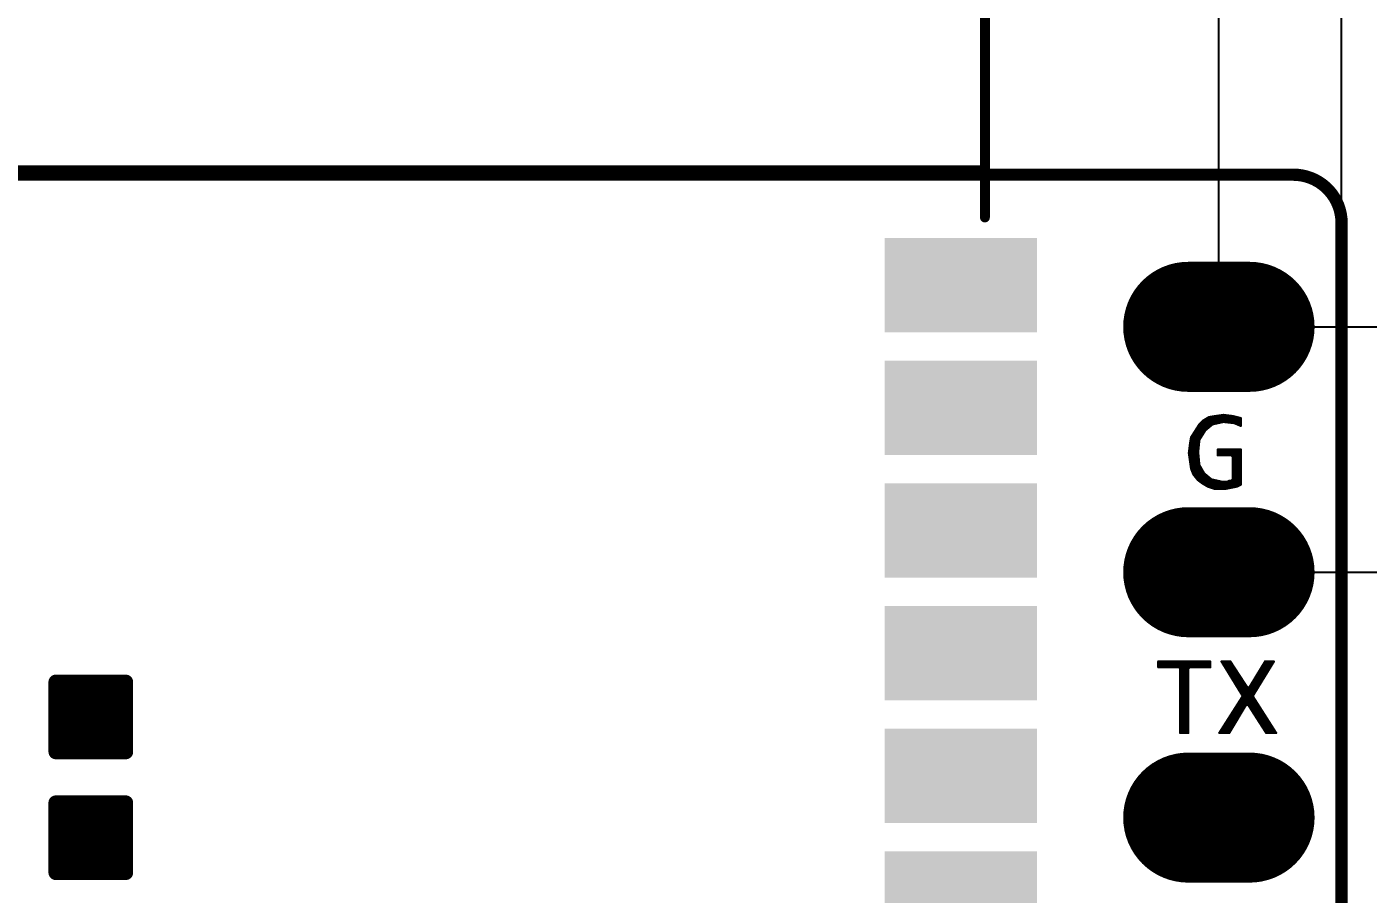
# Model space of a CAD drawing. Extents: x 17.8 to 58.4, y 21 to 93.6.
# Drawn here: x 37.19 to 51.08, y 69.75 to 78.73 of the extents above; entities that cross this region are included whole.
import ezdxf

# ---------------------------------------------------------------- set-up
doc = ezdxf.new("R2010")
doc.units = 0
doc.header["$MEASUREMENT"] = 0
doc.layers.get('0').update_dxf_attribs({"linetype": 'CONTINUOUS'})
doc.layers.get('Defpoints').update_dxf_attribs({"linetype": 'CONTINUOUS'})
doc.layers.add('SILKTOP_PHO', color=251, linetype='CONTINUOUS')
doc.styles.get("Standard").update_dxf_attribs({"font": 'arial.ttf'})
doc.dimstyles.get("Standard").update_dxf_attribs({"dimtxt": 1.5, "dimasz": 1.5, "dimexe": 0.18, "dimexo": 0, "dimgap": 0.5, "dimtad": 0, "dimtih": 1, "dimtoh": 1, "dimzin": 0, "dimdsep": 46, "dimtxsty": 'Standard', "dimcen": 0.09, "dimadec": 0, "dimazin": 0, "dimtfac": 1, "dimtofl": 0, "dimtmove": 2, "dimatfit": 3, "dimfxl": 1, "dimtolj": 1, "dimtzin": 0, "dimarcsym": 0})

# ---------------------------------------------------------------- blocks, each defined once
blk = doc.blocks.new('ROUND_1')
at = {"const_width": 0.0127}
blk.add_lwpolyline([(-0.00635, 0, 1), (0.00635, 0, 1)], format="xyb", close=True, dxfattribs=at)
blk = doc.blocks.new('ROUND_32')
at = {"const_width": 0.0635}
blk.add_lwpolyline([(-0.03175, 0, 1), (0.03175, 0, 1)], format="xyb", close=True, dxfattribs=at)
blk = doc.blocks.new('ROUND_33')
at = {"const_width": 0.0508}
blk.add_lwpolyline([(-0.0254, 0, 1), (0.0254, 0, 1)], format="xyb", close=True, dxfattribs=at)
blk = doc.blocks.new('RECTANGLE_22')
blk.add_solid([(0.788162, 0.48806), (0.788162, -0.48806), (-0.788162, 0.48806), (-0.788162, -0.48806)])
blk = doc.blocks.new('OBLONG_245')
at = {"const_width": 1.3462}
blk.add_lwpolyline([(0.3175, 0), (-0.3175, 0)], dxfattribs=at)
at = {"const_width": 0.6731}
for points in [[(-0.65405, 0, 1), (0.01905, 0, 1)], [(-0.01905, 0, 1), (0.65405, 0, 1)]]:
    blk.add_lwpolyline(points, format="xyb", close=True, dxfattribs=at)
blk = doc.blocks.new('ROUND_31')
at = {"const_width": 0.0762}
blk.add_lwpolyline([(-0.0381, 0, 1), (0.0381, 0, 1)], format="xyb", close=True, dxfattribs=at)
blk = doc.blocks.new('*D65')
at = {"color": 0, "linetype": 'Continuous', "lineweight": -2}
for p, q in [((49.53, 75.625), (49.53, 81.434)), ((50.8, 76.668), (50.8, 81.434)), ((48.03, 81.254), (46.53, 81.254)), ((52.3, 81.254), (53.8, 81.254))]:
    blk.add_line(p, q, dxfattribs=at)
at = {"color": 0, "linetype": 'Continuous'}
for points in [[(48.03, 81.504), (48.03, 81.004), (49.53, 81.254)], [(52.3, 81.504), (52.3, 81.004), (50.8, 81.254)]]:
    blk.add_solid(points, dxfattribs=at)
at = {"layer": 'Defpoints', "color": 0, "linetype": 'Continuous'}
for p in [(50.8, 81.254), (50.8, 76.668), (49.53, 75.625)]:
    blk.add_point(p, dxfattribs=at)
at = {"color": 0, "linetype": 'Continuous', "insert": (56.366, 81.355), "char_height": 1.5, "attachment_point": 5}
blk.add_mtext('\\A1;1.27', dxfattribs=at)
blk = doc.blocks.new('*D66')
at = {"color": 0, "linetype": 'Continuous', "lineweight": -2}
for p, q in [((26.67, 75.737), (26.67, 88.502)), ((49.53, 75.625), (49.53, 88.502)), ((28.17, 88.322), (35.057, 88.322)), ((48.03, 88.322), (41.143, 88.322))]:
    blk.add_line(p, q, dxfattribs=at)
at = {"color": 0, "linetype": 'Continuous'}
for points in [[(28.17, 88.572), (28.17, 88.072), (26.67, 88.322)], [(48.03, 88.572), (48.03, 88.072), (49.53, 88.322)]]:
    blk.add_solid(points, dxfattribs=at)
at = {"layer": 'Defpoints', "color": 0, "linetype": 'Continuous'}
for p in [(26.67, 88.322), (26.67, 75.737), (49.53, 75.625)]:
    blk.add_point(p, dxfattribs=at)
at = {"color": 0, "linetype": 'Continuous', "insert": (38.1, 88.322), "char_height": 1.5, "attachment_point": 5}
blk.add_mtext('\\A1;22.86', dxfattribs=at)
blk = doc.blocks.new('*D69')
at = {"color": 0, "linetype": 'Continuous', "lineweight": -2}
for p, q in [((38.108, 83.547), (25.183, 83.547)), ((25.363, 78.7), (25.363, 82.047)), ((25.932, 77.2), (25.183, 77.2))]:
    blk.add_line(p, q, dxfattribs=at)
at = {"color": 0, "linetype": 'Continuous'}
for points in [[(25.113, 82.047), (25.613, 82.047), (25.363, 83.547)], [(25.113, 78.7), (25.613, 78.7), (25.363, 77.2)]]:
    blk.add_solid(points, dxfattribs=at)
at = {"layer": 'Defpoints', "color": 0, "linetype": 'Continuous'}
for p in [(25.363, 83.547), (38.108, 83.547), (25.932, 77.2)]:
    blk.add_point(p, dxfattribs=at)
at = {"color": 0, "linetype": 'Continuous', "insert": (22.653, 80.373), "char_height": 1.5, "attachment_point": 5}
blk.add_mtext('\\A1;6.35', dxfattribs=at)
blk = doc.blocks.new('*D70')
at = {"color": 0, "linetype": 'Continuous', "lineweight": -2}
for p, q in [((55.055, 77.125), (55.055, 78.625)), ((49.511, 75.625), (55.235, 75.625)), ((49.549, 73.085), (55.235, 73.085)), ((55.055, 71.585), (55.055, 70.085))]:
    blk.add_line(p, q, dxfattribs=at)
at = {"color": 0, "linetype": 'Continuous'}
for points in [[(54.805, 77.125), (55.305, 77.125), (55.055, 75.625)], [(54.805, 71.585), (55.305, 71.585), (55.055, 73.085)]]:
    blk.add_solid(points, dxfattribs=at)
at = {"layer": 'Defpoints', "color": 0, "linetype": 'Continuous'}
for p in [(49.511, 75.625), (49.549, 73.085), (55.055, 73.085)]:
    blk.add_point(p, dxfattribs=at)
at = {"color": 0, "linetype": 'Continuous', "insert": (55.055, 74.355), "char_height": 1.5, "attachment_point": 5}
blk.add_mtext('\\A1;2.54', dxfattribs=at)

msp = doc.modelspace()

# ---------------------------------------------------------------- linework, layer by layer
for points, const_width in [([(50.299874, 77.199998), (25.900126, 77.199998)], 0.127), ([(50.8, 25.900126), (50.8, 76.700126)], 0.127), ([(38.21557, 71.948802), (37.49167, 71.948802)], 0.1524), ([(37.49167, 71.948802), (37.49167, 71.225156)], 0.1524), ([(37.5666, 71.225156), (37.5666, 71.948802)], 0.1524), ([(37.6428, 71.225156), (37.6428, 71.948802)], 0.1524), ([(37.719, 71.225156), (37.719, 71.948802)], 0.1524), ([(37.7952, 71.225156), (37.7952, 71.948802)], 0.1524), ([(37.8714, 71.225156), (37.8714, 71.948802)], 0.1524), ([(37.9476, 71.225156), (37.9476, 71.948802)], 0.1524), ([(38.0238, 71.225156), (38.0238, 71.948802)], 0.1524), ([(38.1, 71.225156), (38.1, 71.948802)], 0.1524), ([(38.1762, 71.225156), (38.1762, 71.948802)], 0.1524), ([(38.21557, 71.225156), (38.21557, 71.948802)], 0.1524), ([(37.49167, 71.225156), (38.21557, 71.225156)], 0.1524), ([(38.21557, 70.698868), (37.49167, 70.698868)], 0.1524), ([(37.49167, 70.698868), (37.49167, 69.974968)], 0.1524), ([(37.5666, 69.974968), (37.5666, 70.698868)], 0.1524), ([(37.6428, 69.974968), (37.6428, 70.698868)], 0.1524), ([(37.719, 69.974968), (37.719, 70.698868)], 0.1524), ([(37.7952, 69.974968), (37.7952, 70.698868)], 0.1524), ([(37.8714, 69.974968), (37.8714, 70.698868)], 0.1524), ([(37.9476, 69.974968), (37.9476, 70.698868)], 0.1524), ([(38.0238, 69.974968), (38.0238, 70.698868)], 0.1524), ([(38.1, 69.974968), (38.1, 70.698868)], 0.1524), ([(38.1762, 69.974968), (38.1762, 70.698868)], 0.1524), ([(38.21557, 69.974968), (38.21557, 70.698868)], 0.1524), ([(37.49167, 69.974968), (38.21557, 69.974968)], 0.1524)]:
    msp.add_lwpolyline(points, dxfattribs=dict(const_width=const_width))
at = {"const_width": 0.127}
msp.add_lwpolyline([(50.8, 76.700126, 0.4142147), (50.299874, 77.199998)], format="xyb", dxfattribs=at)
at = {"layer": 'SILKTOP_PHO'}
for points, const_width in [([(47.108364, 83.54695), (47.108364, 76.757022)], 0.1016), ([(50.299874, 77.199998), (25.900126, 77.199998)], 0.127), ([(29.1084, 77.246988), (47.108364, 77.246988)], 0.1016), ([(50.8, 25.900126), (50.8, 76.700126)], 0.127), ([(49.426876, 74.688954), (49.370488, 74.655172)], 0.0254), ([(49.495964, 74.700384), (49.426876, 74.688954)], 0.0254), ([(49.4284, 74.587354), (49.4284, 74.689208)], 0.0254), ([(49.4538, 74.608436), (49.4538, 74.693272)], 0.0254), ([(49.4792, 74.620628), (49.4792, 74.69759)], 0.0254), ([(49.577752, 74.712068), (49.495964, 74.700384)], 0.0254), ([(49.5046, 74.626216), (49.5046, 74.701654)], 0.0254), ([(49.53, 74.631804), (49.53, 74.70521)], 0.0254), ([(49.5554, 74.637392), (49.5554, 74.70902)], 0.0254), ([(49.670716, 74.700384), (49.577752, 74.712068)], 0.0254), ([(49.5808, 74.64171), (49.5808, 74.711814)], 0.0254), ([(49.6062, 74.638916), (49.6062, 74.708512)], 0.0254), ([(49.6316, 74.636122), (49.6316, 74.705464)], 0.0254), ([(49.657, 74.633328), (49.657, 74.702162)], 0.0254), ([(49.75606, 74.679048), (49.670716, 74.700384)], 0.0254), ([(49.6824, 74.630534), (49.6824, 74.69759)], 0.0254), ([(49.7078, 74.621644), (49.7078, 74.69124)], 0.0254), ([(49.7332, 74.610722), (49.7332, 74.68489)], 0.0254), ([(49.325022, 74.609452), (49.243488, 74.481436)], 0.0254), ([(49.3014, 74.054716), (49.3014, 74.572622)], 0.0254), ([(49.370488, 74.655172), (49.325022, 74.609452)], 0.0254), ([(49.3268, 74.454512), (49.3268, 74.611484)], 0.0254), ([(49.32807, 74.457052), (49.38776, 74.552556)], 0.0254), ([(49.3522, 74.49566), (49.3522, 74.636884)], 0.0254), ([(49.3776, 74.5363), (49.3776, 74.659236)], 0.0254), ([(49.38776, 74.552556), (49.3903, 74.555604)], 0.0254), ([(49.3903, 74.555604), (49.461928, 74.615294)], 0.0254), ([(49.403, 74.566018), (49.403, 74.674476)], 0.0254), ([(49.461928, 74.615294), (49.467516, 74.617834)], 0.0254), ([(49.467516, 74.617834), (49.574958, 74.64171)], 0.0254), ([(49.574958, 74.64171), (49.579022, 74.641964)], 0.0254), ([(49.579022, 74.641964), (49.686464, 74.630026)], 0.0254), ([(49.686464, 74.630026), (49.69002, 74.62901)], 0.0254), ([(49.69002, 74.62901), (49.75606, 74.600816)], 0.0254), ([(49.75606, 74.600816), (49.75606, 74.679048)], 0.0254), ([(49.232058, 74.412602), (49.220374, 74.31913)], 0.0254), ([(49.243488, 74.481436), (49.232058, 74.412602)], 0.0254), ([(49.2506, 74.137774), (49.2506, 74.492612)], 0.0254), ([(49.276, 74.086466), (49.276, 74.532744)], 0.0254), ([(49.314354, 74.332084), (49.326292, 74.451464)], 0.0254), ([(49.326292, 74.451464), (49.32807, 74.457052)], 0.0254), ([(49.220374, 74.31913), (49.243742, 74.155046)], 0.0254), ([(49.2252, 74.284586), (49.2252, 74.3585)], 0.0254), ([(49.3141, 74.330814), (49.314354, 74.332084)], 0.0254), ([(49.3141, 74.329798), (49.3141, 74.330814)], 0.0254), ([(49.326038, 74.19848), (49.3141, 74.329798)], 0.0254), ([(49.75606, 74.353928), (49.51857, 74.353928)], 0.0254), ([(49.51857, 74.353928), (49.51857, 74.295762)], 0.0254), ([(49.51857, 74.295762), (49.661318, 74.295762)], 0.0254), ([(49.53, 74.295762), (49.53, 74.353928)], 0.0254), ([(49.5554, 74.295762), (49.5554, 74.353928)], 0.0254), ([(49.5808, 74.295762), (49.5808, 74.353928)], 0.0254), ([(49.6062, 74.295762), (49.6062, 74.353928)], 0.0254), ([(49.6316, 74.295762), (49.6316, 74.353928)], 0.0254), ([(49.657, 74.295762), (49.657, 74.353928)], 0.0254), ([(49.661318, 74.295762), (49.674018, 74.283062)], 0.0254), ([(49.674018, 74.283062), (49.674018, 74.044302)], 0.0254), ([(49.6824, 73.96607), (49.6824, 74.353928)], 0.0254), ([(49.7078, 73.97115), (49.7078, 74.353928)], 0.0254), ([(49.7332, 73.981056), (49.7332, 74.353928)], 0.0254), ([(49.75606, 73.992486), (49.75606, 74.353928)], 0.0254), ([(49.243742, 74.155046), (49.266348, 74.098658)], 0.0254), ([(49.327816, 74.193146), (49.326038, 74.19848)], 0.0254), ([(49.3268, 74.030332), (49.3268, 74.195432)], 0.0254), ([(49.375568, 74.10958), (49.327816, 74.193146)], 0.0254), ([(49.3522, 74.011282), (49.3522, 74.150474)], 0.0254), ([(49.266348, 74.098658), (49.311814, 74.041508)], 0.0254), ([(49.311814, 74.041508), (49.357788, 74.007218)], 0.0254), ([(49.357788, 74.007218), (49.4157, 73.97242)], 0.0254), ([(49.378362, 74.106278), (49.375568, 74.10958)], 0.0254), ([(49.3776, 73.99528), (49.3776, 74.10704)], 0.0254), ([(49.44999, 74.046588), (49.378362, 74.106278)], 0.0254), ([(49.403, 73.98004), (49.403, 74.085704)], 0.0254), ([(49.4284, 73.968102), (49.4284, 74.064622)], 0.0254), ([(49.455578, 74.043794), (49.44999, 74.046588)], 0.0254), ([(49.4538, 73.95972), (49.4538, 74.044302)], 0.0254), ([(49.56302, 74.019918), (49.455578, 74.043794)], 0.0254), ([(49.4792, 73.951084), (49.4792, 74.038714)], 0.0254), ([(49.5046, 73.94956), (49.5046, 74.032872)], 0.0254), ([(49.53, 73.94956), (49.53, 74.027284)], 0.0254), ([(49.5554, 73.94956), (49.5554, 74.021696)], 0.0254), ([(49.56556, 74.019664), (49.56302, 74.019918)], 0.0254), ([(49.613312, 74.019664), (49.56556, 74.019664)], 0.0254), ([(49.5808, 73.94956), (49.5808, 74.019664)], 0.0254), ([(49.6062, 73.95083), (49.6062, 74.019664)], 0.0254), ([(49.619154, 74.020934), (49.613312, 74.019664)], 0.0254), ([(49.640236, 74.031602), (49.619154, 74.020934)], 0.0254), ([(49.6316, 73.95591), (49.6316, 74.027284)], 0.0254), ([(49.661318, 74.031602), (49.640236, 74.031602)], 0.0254), ([(49.657, 73.96099), (49.657, 74.031602)], 0.0254), ([(49.674018, 74.044302), (49.661318, 74.031602)], 0.0254), ([(49.71669, 73.972928), (49.75606, 73.992486)], 0.0254), ([(49.4157, 73.97242), (49.484026, 73.94956)], 0.0254), ([(49.484026, 73.94956), (49.600358, 73.94956)], 0.0254), ([(49.600358, 73.94956), (49.71669, 73.972928)], 0.0254), ([(49.439576, 72.160384), (48.903636, 72.160384)], 0.0254), ([(48.903636, 72.160384), (48.903636, 72.101964)], 0.0254), ([(48.903636, 72.101964), (49.118012, 72.101964)], 0.0254), ([(48.9204, 72.101964), (48.9204, 72.160384)], 0.0254), ([(48.9458, 72.101964), (48.9458, 72.160384)], 0.0254), ([(48.9712, 72.101964), (48.9712, 72.160384)], 0.0254), ([(48.9966, 72.101964), (48.9966, 72.160384)], 0.0254), ([(49.022, 72.101964), (49.022, 72.160384)], 0.0254), ([(49.0474, 72.101964), (49.0474, 72.160384)], 0.0254), ([(49.0728, 72.101964), (49.0728, 72.160384)], 0.0254), ([(49.0982, 72.101964), (49.0982, 72.160384)], 0.0254), ([(49.118012, 72.101964), (49.130712, 72.089264)], 0.0254), ([(49.1236, 72.100694), (49.1236, 72.160384)], 0.0254), ([(49.130712, 72.089264), (49.130712, 71.421498)], 0.0254), ([(49.149, 71.421498), (49.149, 72.160384)], 0.0254), ([(49.1744, 71.421498), (49.1744, 72.160384)], 0.0254), ([(49.1998, 71.421498), (49.1998, 72.160384)], 0.0254), ([(49.212754, 72.089264), (49.225454, 72.101964)], 0.0254), ([(49.212754, 71.421498), (49.212754, 72.089264)], 0.0254), ([(49.2252, 72.101964), (49.2252, 72.160384)], 0.0254), ([(49.225454, 72.101964), (49.439576, 72.101964)], 0.0254), ([(49.2506, 72.101964), (49.2506, 72.160384)], 0.0254), ([(49.276, 72.101964), (49.276, 72.160384)], 0.0254), ([(49.3014, 72.101964), (49.3014, 72.160384)], 0.0254), ([(49.3268, 72.101964), (49.3268, 72.160384)], 0.0254), ([(49.3522, 72.101964), (49.3522, 72.160384)], 0.0254), ([(49.3776, 72.101964), (49.3776, 72.160384)], 0.0254), ([(49.403, 72.101964), (49.403, 72.160384)], 0.0254), ([(49.4284, 72.101964), (49.4284, 72.160384)], 0.0254), ([(49.439576, 72.101964), (49.439576, 72.160384)], 0.0254), ([(49.648364, 72.160384), (49.558448, 72.160384)], 0.0254), ([(49.558448, 72.160384), (49.773586, 71.809356)], 0.0254), ([(49.5808, 72.123808), (49.5808, 72.160384)], 0.0254), ([(49.6062, 72.082406), (49.6062, 72.160384)], 0.0254), ([(49.6316, 72.041004), (49.6316, 72.160384)], 0.0254), ([(49.823624, 71.891398), (49.648364, 72.160384)], 0.0254), ([(49.657, 71.999602), (49.657, 72.146922)], 0.0254), ([(49.6824, 71.9582), (49.6824, 72.10806)], 0.0254), ([(49.7078, 71.916798), (49.7078, 72.069198)], 0.0254), ([(50.008536, 72.160384), (49.845214, 71.891652)], 0.0254), ([(49.883314, 71.809356), (50.098198, 72.160384)], 0.0254), ([(49.9618, 71.937626), (49.9618, 72.083422)], 0.0254), ([(49.9872, 71.979028), (49.9872, 72.125078)], 0.0254), ([(50.098198, 72.160384), (50.008536, 72.160384)], 0.0254), ([(50.0126, 72.020684), (50.0126, 72.160384)], 0.0254), ([(50.038, 72.062086), (50.038, 72.160384)], 0.0254), ([(50.0634, 72.103488), (50.0634, 72.160384)], 0.0254), ([(50.0888, 72.14489), (50.0888, 72.160384)], 0.0254), ([(49.7332, 71.875142), (49.7332, 72.030082)], 0.0254), ([(49.7586, 71.83374), (49.7586, 71.99122)], 0.0254), ([(49.784, 71.668132), (49.784, 71.952358)], 0.0254), ([(49.8094, 71.710296), (49.8094, 71.913242)], 0.0254), ([(49.8602, 71.671688), (49.8602, 71.916544)], 0.0254), ([(49.8856, 71.81342), (49.8856, 71.9582)], 0.0254), ([(49.911, 71.854822), (49.911, 71.999856)], 0.0254), ([(49.9364, 71.896224), (49.9364, 72.041512)], 0.0254), ([(49.773332, 71.795894), (49.53508, 71.421498)], 0.0254), ([(49.7586, 71.625714), (49.7586, 71.77278)], 0.0254), ([(49.773586, 71.809356), (49.773332, 71.795894)], 0.0254), ([(49.845214, 71.891652), (49.823624, 71.891398)], 0.0254), ([(49.8348, 71.711566), (49.8348, 71.885556)], 0.0254), ([(49.883314, 71.795894), (49.883314, 71.809356)], 0.0254), ([(50.121566, 71.421498), (49.883314, 71.795894)], 0.0254), ([(49.8856, 71.632064), (49.8856, 71.792338)], 0.0254), ([(49.636172, 71.421498), (49.811432, 71.713852)], 0.0254), ([(49.6824, 71.498714), (49.6824, 71.652892)], 0.0254), ([(49.7078, 71.541132), (49.7078, 71.693024)], 0.0254), ([(49.7332, 71.583296), (49.7332, 71.732902)], 0.0254), ([(49.811432, 71.713852), (49.833022, 71.714106)], 0.0254), ([(49.833022, 71.714106), (50.020474, 71.421498)], 0.0254), ([(49.911, 71.59244), (49.911, 71.75246)], 0.0254), ([(49.9364, 71.552816), (49.9364, 71.712582)], 0.0254), ([(49.9618, 71.512938), (49.9618, 71.672704)], 0.0254), ([(49.9872, 71.473314), (49.9872, 71.632826)], 0.0254), ([(49.5808, 71.421498), (49.5808, 71.49338)], 0.0254), ([(49.6062, 71.421498), (49.6062, 71.533258)], 0.0254), ([(49.6316, 71.421498), (49.6316, 71.573136)], 0.0254), ([(49.657, 71.456296), (49.657, 71.613014)], 0.0254), ([(50.0126, 71.43369), (50.0126, 71.592948)], 0.0254), ([(50.038, 71.421498), (50.038, 71.552816)], 0.0254), ([(50.0634, 71.421498), (50.0634, 71.512938)], 0.0254), ([(49.130712, 71.421498), (49.212754, 71.421498)], 0.0254), ([(49.53508, 71.421498), (49.636172, 71.421498)], 0.0254), ([(49.5554, 71.421498), (49.5554, 71.453502)], 0.0254), ([(50.020474, 71.421498), (50.121566, 71.421498)], 0.0254), ([(50.0888, 71.421498), (50.0888, 71.47306)], 0.0254), ([(50.1142, 71.421498), (50.1142, 71.433182)], 0.0254)]:
    msp.add_lwpolyline(points, dxfattribs=dict(at, const_width=const_width))
at = {"layer": 'SILKTOP_PHO', "const_width": 0.127}
msp.add_lwpolyline([(50.8, 76.700126, 0.4142147), (50.299874, 77.199998)], format="xyb", dxfattribs=at)

# ---------------------------------------------------------------- block references
for name, p in [('ROUND_32', (50.299874, 77.199998)), ('ROUND_32', (50.299874, 77.199998)), ('ROUND_32', (50.8, 76.700126)), ('ROUND_32', (50.8, 76.700126)), ('RECTANGLE_22', (46.858428, 76.056998)), ('OBLONG_245', (49.53, 75.624944)), ('RECTANGLE_22', (46.858428, 74.786998)), ('RECTANGLE_22', (46.858428, 73.516998)), ('OBLONG_245', (49.53, 73.084944)), ('RECTANGLE_22', (46.858428, 72.246998)), ('ROUND_31', (37.49167, 71.948802)), ('ROUND_31', (37.5666, 71.948802)), ('ROUND_31', (37.6428, 71.948802)), ('ROUND_31', (37.719, 71.948802)), ('ROUND_31', (37.7952, 71.948802)), ('ROUND_31', (37.8714, 71.948802)), ('ROUND_31', (37.9476, 71.948802)), ('ROUND_31', (38.0238, 71.948802)), ('ROUND_31', (38.1, 71.948802)), ('ROUND_31', (38.1762, 71.948802)), ('ROUND_31', (38.21557, 71.948802)), ('ROUND_31', (38.21557, 71.948802)), ('RECTANGLE_22', (46.858428, 70.976998)), ('ROUND_31', (37.49167, 71.225156)), ('ROUND_31', (37.5666, 71.225156)), ('ROUND_31', (37.6428, 71.225156)), ('ROUND_31', (37.719, 71.225156)), ('ROUND_31', (37.7952, 71.225156)), ('ROUND_31', (37.8714, 71.225156)), ('ROUND_31', (37.9476, 71.225156)), ('ROUND_31', (38.0238, 71.225156)), ('ROUND_31', (38.1, 71.225156)), ('ROUND_31', (38.1762, 71.225156)), ('ROUND_31', (38.21557, 71.225156)), ('OBLONG_245', (49.53, 70.544944)), ('ROUND_31', (37.49167, 70.698868)), ('ROUND_31', (37.5666, 70.698868)), ('ROUND_31', (37.6428, 70.698868)), ('ROUND_31', (37.719, 70.698868)), ('ROUND_31', (37.7952, 70.698868)), ('ROUND_31', (37.8714, 70.698868)), ('ROUND_31', (37.9476, 70.698868)), ('ROUND_31', (38.0238, 70.698868)), ('ROUND_31', (38.1, 70.698868)), ('ROUND_31', (38.1762, 70.698868)), ('ROUND_31', (38.21557, 70.698868)), ('ROUND_31', (38.21557, 70.698868)), ('RECTANGLE_22', (46.858428, 69.706998)), ('ROUND_31', (37.49167, 69.974968)), ('ROUND_31', (37.5666, 69.974968)), ('ROUND_31', (37.6428, 69.974968)), ('ROUND_31', (37.719, 69.974968)), ('ROUND_31', (37.7952, 69.974968)), ('ROUND_31', (37.8714, 69.974968)), ('ROUND_31', (37.9476, 69.974968)), ('ROUND_31', (38.0238, 69.974968)), ('ROUND_31', (38.1, 69.974968)), ('ROUND_31', (38.1762, 69.974968)), ('ROUND_31', (38.21557, 69.974968))]:
    msp.add_blockref(name, p)
at = {"layer": 'SILKTOP_PHO'}
for name, p in [('ROUND_33', (47.108364, 77.246988)), ('ROUND_32', (50.299874, 77.199998)), ('ROUND_32', (50.299874, 77.199998)), ('ROUND_33', (47.108364, 76.757022)), ('ROUND_32', (50.8, 76.700126)), ('ROUND_32', (50.8, 76.700126)), ('ROUND_1', (49.426876, 74.688954)), ('ROUND_1', (49.4284, 74.689208)), ('ROUND_1', (49.4538, 74.693272)), ('ROUND_1', (49.4792, 74.69759)), ('ROUND_1', (49.495964, 74.700384)), ('ROUND_1', (49.5046, 74.701654)), ('ROUND_1', (49.53, 74.70521)), ('ROUND_1', (49.5554, 74.70902)), ('ROUND_1', (49.577752, 74.712068)), ('ROUND_1', (49.5808, 74.711814)), ('ROUND_1', (49.6062, 74.708512)), ('ROUND_1', (49.6316, 74.705464)), ('ROUND_1', (49.657, 74.702162)), ('ROUND_1', (49.670716, 74.700384)), ('ROUND_1', (49.6824, 74.69759)), ('ROUND_1', (49.7078, 74.69124)), ('ROUND_1', (49.7332, 74.68489)), ('ROUND_1', (49.3014, 74.572622)), ('ROUND_1', (49.325022, 74.609452)), ('ROUND_1', (49.325022, 74.609452)), ('ROUND_1', (49.3268, 74.611484)), ('ROUND_1', (49.3522, 74.636884)), ('ROUND_1', (49.370488, 74.655172)), ('ROUND_1', (49.3776, 74.659236)), ('ROUND_1', (49.38776, 74.552556)), ('ROUND_1', (49.3903, 74.555604)), ('ROUND_1', (49.403, 74.674476)), ('ROUND_1', (49.403, 74.566018)), ('ROUND_1', (49.4284, 74.587354)), ('ROUND_1', (49.4538, 74.608436)), ('ROUND_1', (49.461928, 74.615294)), ('ROUND_1', (49.467516, 74.617834)), ('ROUND_1', (49.4792, 74.620628)), ('ROUND_1', (49.5046, 74.626216)), ('ROUND_1', (49.53, 74.631804)), ('ROUND_1', (49.5554, 74.637392)), ('ROUND_1', (49.574958, 74.64171)), ('ROUND_1', (49.579022, 74.641964)), ('ROUND_1', (49.5808, 74.64171)), ('ROUND_1', (49.6062, 74.638916)), ('ROUND_1', (49.6316, 74.636122)), ('ROUND_1', (49.657, 74.633328)), ('ROUND_1', (49.6824, 74.630534)), ('ROUND_1', (49.686464, 74.630026)), ('ROUND_1', (49.69002, 74.62901)), ('ROUND_1', (49.7078, 74.621644)), ('ROUND_1', (49.7332, 74.610722)), ('ROUND_1', (49.75606, 74.679048)), ('ROUND_1', (49.75606, 74.679048)), ('ROUND_1', (49.75606, 74.600816)), ('ROUND_1', (49.232058, 74.412602)), ('ROUND_1', (49.243488, 74.481436)), ('ROUND_1', (49.2506, 74.492612)), ('ROUND_1', (49.276, 74.532744)), ('ROUND_1', (49.326292, 74.451464)), ('ROUND_1', (49.3268, 74.454512)), ('ROUND_1', (49.32807, 74.457052)), ('ROUND_1', (49.3522, 74.49566)), ('ROUND_1', (49.3776, 74.5363)), ('ROUND_1', (49.220374, 74.31913)), ('ROUND_1', (49.2252, 74.3585)), ('ROUND_1', (49.2252, 74.284586)), ('ROUND_1', (49.3141, 74.330814)), ('ROUND_1', (49.3141, 74.329798)), ('ROUND_1', (49.314354, 74.332084)), ('ROUND_1', (49.51857, 74.353928)), ('ROUND_1', (49.51857, 74.295762)), ('ROUND_1', (49.53, 74.353928)), ('ROUND_1', (49.53, 74.295762)), ('ROUND_1', (49.5554, 74.353928)), ('ROUND_1', (49.5554, 74.295762)), ('ROUND_1', (49.5808, 74.353928)), ('ROUND_1', (49.5808, 74.295762)), ('ROUND_1', (49.6062, 74.353928)), ('ROUND_1', (49.6062, 74.295762)), ('ROUND_1', (49.6316, 74.353928)), ('ROUND_1', (49.6316, 74.295762)), ('ROUND_1', (49.657, 74.353928)), ('ROUND_1', (49.657, 74.295762)), ('ROUND_1', (49.661318, 74.295762)), ('ROUND_1', (49.674018, 74.283062)), ('ROUND_1', (49.6824, 74.353928)), ('ROUND_1', (49.7078, 74.353928)), ('ROUND_1', (49.7332, 74.353928)), ('ROUND_1', (49.75606, 74.353928)), ('ROUND_1', (49.243742, 74.155046)), ('ROUND_1', (49.2506, 74.137774)), ('ROUND_1', (49.326038, 74.19848)), ('ROUND_1', (49.3268, 74.195432)), ('ROUND_1', (49.327816, 74.193146)), ('ROUND_1', (49.3522, 74.150474)), ('ROUND_1', (49.266348, 74.098658)), ('ROUND_1', (49.276, 74.086466)), ('ROUND_1', (49.3014, 74.054716)), ('ROUND_1', (49.311814, 74.041508)), ('ROUND_1', (49.3268, 74.030332)), ('ROUND_1', (49.3522, 74.011282)), ('ROUND_1', (49.357788, 74.007218)), ('ROUND_1', (49.375568, 74.10958)), ('ROUND_1', (49.3776, 74.10704)), ('ROUND_1', (49.3776, 73.99528)), ('ROUND_1', (49.378362, 74.106278)), ('ROUND_1', (49.403, 74.085704)), ('ROUND_1', (49.4284, 74.064622)), ('ROUND_1', (49.44999, 74.046588)), ('ROUND_1', (49.4538, 74.044302)), ('ROUND_1', (49.455578, 74.043794)), ('ROUND_1', (49.4792, 74.038714)), ('ROUND_1', (49.5046, 74.032872)), ('ROUND_1', (49.53, 74.027284)), ('ROUND_1', (49.5554, 74.021696)), ('ROUND_1', (49.56302, 74.019918)), ('ROUND_1', (49.56556, 74.019664)), ('ROUND_1', (49.5808, 74.019664)), ('ROUND_1', (49.6062, 74.019664)), ('ROUND_1', (49.613312, 74.019664)), ('ROUND_1', (49.619154, 74.020934)), ('ROUND_1', (49.6316, 74.027284)), ('ROUND_1', (49.640236, 74.031602)), ('ROUND_1', (49.657, 74.031602)), ('ROUND_1', (49.661318, 74.031602)), ('ROUND_1', (49.674018, 74.044302)), ('ROUND_1', (49.75606, 73.992486)), ('ROUND_1', (49.403, 73.98004)), ('ROUND_1', (49.4157, 73.97242)), ('ROUND_1', (49.4284, 73.968102)), ('ROUND_1', (49.4538, 73.95972)), ('ROUND_1', (49.4792, 73.951084)), ('ROUND_1', (49.484026, 73.94956)), ('ROUND_1', (49.5046, 73.94956)), ('ROUND_1', (49.53, 73.94956)), ('ROUND_1', (49.5554, 73.94956)), ('ROUND_1', (49.5808, 73.94956)), ('ROUND_1', (49.600358, 73.94956)), ('ROUND_1', (49.6062, 73.95083)), ('ROUND_1', (49.6316, 73.95591)), ('ROUND_1', (49.657, 73.96099)), ('ROUND_1', (49.6824, 73.96607)), ('ROUND_1', (49.7078, 73.97115)), ('ROUND_1', (49.71669, 73.972928)), ('ROUND_1', (49.7332, 73.981056)), ('ROUND_1', (48.903636, 72.160384)), ('ROUND_1', (48.903636, 72.101964)), ('ROUND_1', (48.9204, 72.160384)), ('ROUND_1', (48.9204, 72.101964)), ('ROUND_1', (48.9458, 72.160384)), ('ROUND_1', (48.9458, 72.101964)), ('ROUND_1', (48.9712, 72.160384)), ('ROUND_1', (48.9712, 72.101964)), ('ROUND_1', (48.9966, 72.160384)), ('ROUND_1', (48.9966, 72.101964)), ('ROUND_1', (49.022, 72.160384)), ('ROUND_1', (49.022, 72.101964)), ('ROUND_1', (49.0474, 72.160384)), ('ROUND_1', (49.0474, 72.101964)), ('ROUND_1', (49.0728, 72.160384)), ('ROUND_1', (49.0728, 72.101964)), ('ROUND_1', (49.0982, 72.160384)), ('ROUND_1', (49.0982, 72.101964)), ('ROUND_1', (49.118012, 72.101964)), ('ROUND_1', (49.1236, 72.160384)), ('ROUND_1', (49.1236, 72.100694)), ('ROUND_1', (49.130712, 72.089264)), ('ROUND_1', (49.149, 72.160384)), ('ROUND_1', (49.1744, 72.160384)), ('ROUND_1', (49.1998, 72.160384)), ('ROUND_1', (49.212754, 72.089264)), ('ROUND_1', (49.2252, 72.160384)), ('ROUND_1', (49.2252, 72.101964)), ('ROUND_1', (49.225454, 72.101964)), ('ROUND_1', (49.2506, 72.160384)), ('ROUND_1', (49.2506, 72.101964)), ('ROUND_1', (49.276, 72.160384)), ('ROUND_1', (49.276, 72.101964)), ('ROUND_1', (49.3014, 72.160384)), ('ROUND_1', (49.3014, 72.101964)), ('ROUND_1', (49.3268, 72.160384)), ('ROUND_1', (49.3268, 72.101964)), ('ROUND_1', (49.3522, 72.160384)), ('ROUND_1', (49.3522, 72.101964)), ('ROUND_1', (49.3776, 72.160384)), ('ROUND_1', (49.3776, 72.101964)), ('ROUND_1', (49.403, 72.160384)), ('ROUND_1', (49.403, 72.101964)), ('ROUND_1', (49.4284, 72.160384)), ('ROUND_1', (49.4284, 72.101964)), ('ROUND_1', (49.439576, 72.160384)), ('ROUND_1', (49.439576, 72.160384)), ('ROUND_1', (49.439576, 72.101964)), ('ROUND_1', (49.558448, 72.160384)), ('ROUND_1', (49.5808, 72.160384)), ('ROUND_1', (49.5808, 72.123808)), ('ROUND_1', (49.6062, 72.160384)), ('ROUND_1', (49.6062, 72.082406)), ('ROUND_1', (49.6316, 72.160384)), ('ROUND_1', (49.648364, 72.160384)), ('ROUND_1', (49.657, 72.146922)), ('ROUND_1', (49.6824, 72.10806)), ('ROUND_1', (49.7078, 72.069198)), ('ROUND_1', (49.9618, 72.083422)), ('ROUND_1', (49.9872, 72.125078)), ('ROUND_1', (50.008536, 72.160384)), ('ROUND_1', (50.0126, 72.160384)), ('ROUND_1', (50.038, 72.160384)), ('ROUND_1', (50.038, 72.062086)), ('ROUND_1', (50.0634, 72.160384)), ('ROUND_1', (50.0634, 72.103488)), ('ROUND_1', (50.0888, 72.160384)), ('ROUND_1', (50.0888, 72.14489)), ('ROUND_1', (50.098198, 72.160384)), ('ROUND_1', (49.6316, 72.041004)), ('ROUND_1', (49.657, 71.999602)), ('ROUND_1', (49.6824, 71.9582)), ('ROUND_1', (49.7078, 71.916798)), ('ROUND_1', (49.7332, 72.030082)), ('ROUND_1', (49.7586, 71.99122)), ('ROUND_1', (49.784, 71.952358)), ('ROUND_1', (49.8094, 71.913242)), ('ROUND_1', (49.8602, 71.916544)), ('ROUND_1', (49.8856, 71.9582)), ('ROUND_1', (49.911, 71.999856)), ('ROUND_1', (49.9364, 72.041512)), ('ROUND_1', (49.9618, 71.937626)), ('ROUND_1', (49.9872, 71.979028)), ('ROUND_1', (50.0126, 72.020684)), ('ROUND_1', (49.7332, 71.875142)), ('ROUND_1', (49.7586, 71.83374)), ('ROUND_1', (49.7586, 71.77278)), ('ROUND_1', (49.773332, 71.795894)), ('ROUND_1', (49.773586, 71.809356)), ('ROUND_1', (49.823624, 71.891398)), ('ROUND_1', (49.8348, 71.885556)), ('ROUND_1', (49.845214, 71.891652)), ('ROUND_1', (49.883314, 71.809356)), ('ROUND_1', (49.883314, 71.795894)), ('ROUND_1', (49.8856, 71.81342)), ('ROUND_1', (49.8856, 71.792338)), ('ROUND_1', (49.911, 71.854822)), ('ROUND_1', (49.9364, 71.896224)), ('ROUND_1', (49.6824, 71.652892)), ('ROUND_1', (49.7078, 71.693024)), ('ROUND_1', (49.7332, 71.732902)), ('ROUND_1', (49.784, 71.668132)), ('ROUND_1', (49.8094, 71.710296)), ('ROUND_1', (49.811432, 71.713852)), ('ROUND_1', (49.833022, 71.714106)), ('ROUND_1', (49.8348, 71.711566)), ('ROUND_1', (49.8602, 71.671688)), ('ROUND_1', (49.8856, 71.632064)), ('ROUND_1', (49.911, 71.75246)), ('ROUND_1', (49.9364, 71.712582)), ('ROUND_1', (49.9618, 71.672704)), ('ROUND_1', (49.9872, 71.632826)), ('ROUND_1', (49.5808, 71.49338)), ('ROUND_1', (49.6062, 71.533258)), ('ROUND_1', (49.6316, 71.573136)), ('ROUND_1', (49.657, 71.613014)), ('ROUND_1', (49.6824, 71.498714)), ('ROUND_1', (49.7078, 71.541132)), ('ROUND_1', (49.7332, 71.583296)), ('ROUND_1', (49.7586, 71.625714)), ('ROUND_1', (49.911, 71.59244)), ('ROUND_1', (49.9364, 71.552816)), ('ROUND_1', (49.9618, 71.512938)), ('ROUND_1', (50.0126, 71.592948)), ('ROUND_1', (50.038, 71.552816)), ('ROUND_1', (50.0634, 71.512938)), ('ROUND_1', (49.130712, 71.421498)), ('ROUND_1', (49.149, 71.421498)), ('ROUND_1', (49.1744, 71.421498)), ('ROUND_1', (49.1998, 71.421498)), ('ROUND_1', (49.212754, 71.421498)), ('ROUND_1', (49.53508, 71.421498)), ('ROUND_1', (49.5554, 71.453502)), ('ROUND_1', (49.5554, 71.421498)), ('ROUND_1', (49.5808, 71.421498)), ('ROUND_1', (49.6062, 71.421498)), ('ROUND_1', (49.6316, 71.421498)), ('ROUND_1', (49.636172, 71.421498)), ('ROUND_1', (49.657, 71.456296)), ('ROUND_1', (49.9872, 71.473314)), ('ROUND_1', (50.0126, 71.43369)), ('ROUND_1', (50.020474, 71.421498)), ('ROUND_1', (50.038, 71.421498)), ('ROUND_1', (50.0634, 71.421498)), ('ROUND_1', (50.0888, 71.47306)), ('ROUND_1', (50.0888, 71.421498)), ('ROUND_1', (50.1142, 71.433182)), ('ROUND_1', (50.1142, 71.421498)), ('ROUND_1', (50.121566, 71.421498)), ('ROUND_1', (50.121566, 71.421498))]:
    msp.add_blockref(name, p, dxfattribs=at)

# ---------------------------------------------------------------- dimensions: what is measured, and where the dimension line sits
at = {"linetype": 'Continuous'}
dim = msp.add_linear_dim(base=(26.67, 88.322269), p1=(49.53, 75.624944), p2=(26.67, 75.736567), dimstyle='Standard', dxfattribs=at)
dim.commit()
dim.dimension.update_dxf_attribs({"geometry": '*D66', "text_midpoint": (38.1, 88.322269)})
dim = msp.add_linear_dim(base=(25.36345, 83.54695), p1=(25.931876, 77.199998), p2=(38.108382, 83.54695), angle=90, dimstyle='Standard', dxfattribs=at)
dim.commit()
dim.dimension.update_dxf_attribs({"geometry": '*D69', "text_midpoint": (22.652503, 80.373474), "dimtype": 160})
dim = msp.add_linear_dim(base=(50.8, 81.254105), p1=(49.53, 75.624944), p2=(50.8, 76.668376), dimstyle='Standard', dxfattribs=at)
dim.commit()
dim.dimension.update_dxf_attribs({"geometry": '*D65', "text_midpoint": (56.366341, 81.355163), "dimtype": 160})
dim = msp.add_linear_dim(base=(55.055158, 73.084944), p1=(49.51095, 75.624944), p2=(49.54905, 73.084944), angle=90, dimstyle='Standard', dxfattribs=at)
dim.commit()
dim.dimension.update_dxf_attribs({"geometry": '*D70', "text_midpoint": (55.055158, 74.354944)})

doc.saveas('drawing.dxf')
